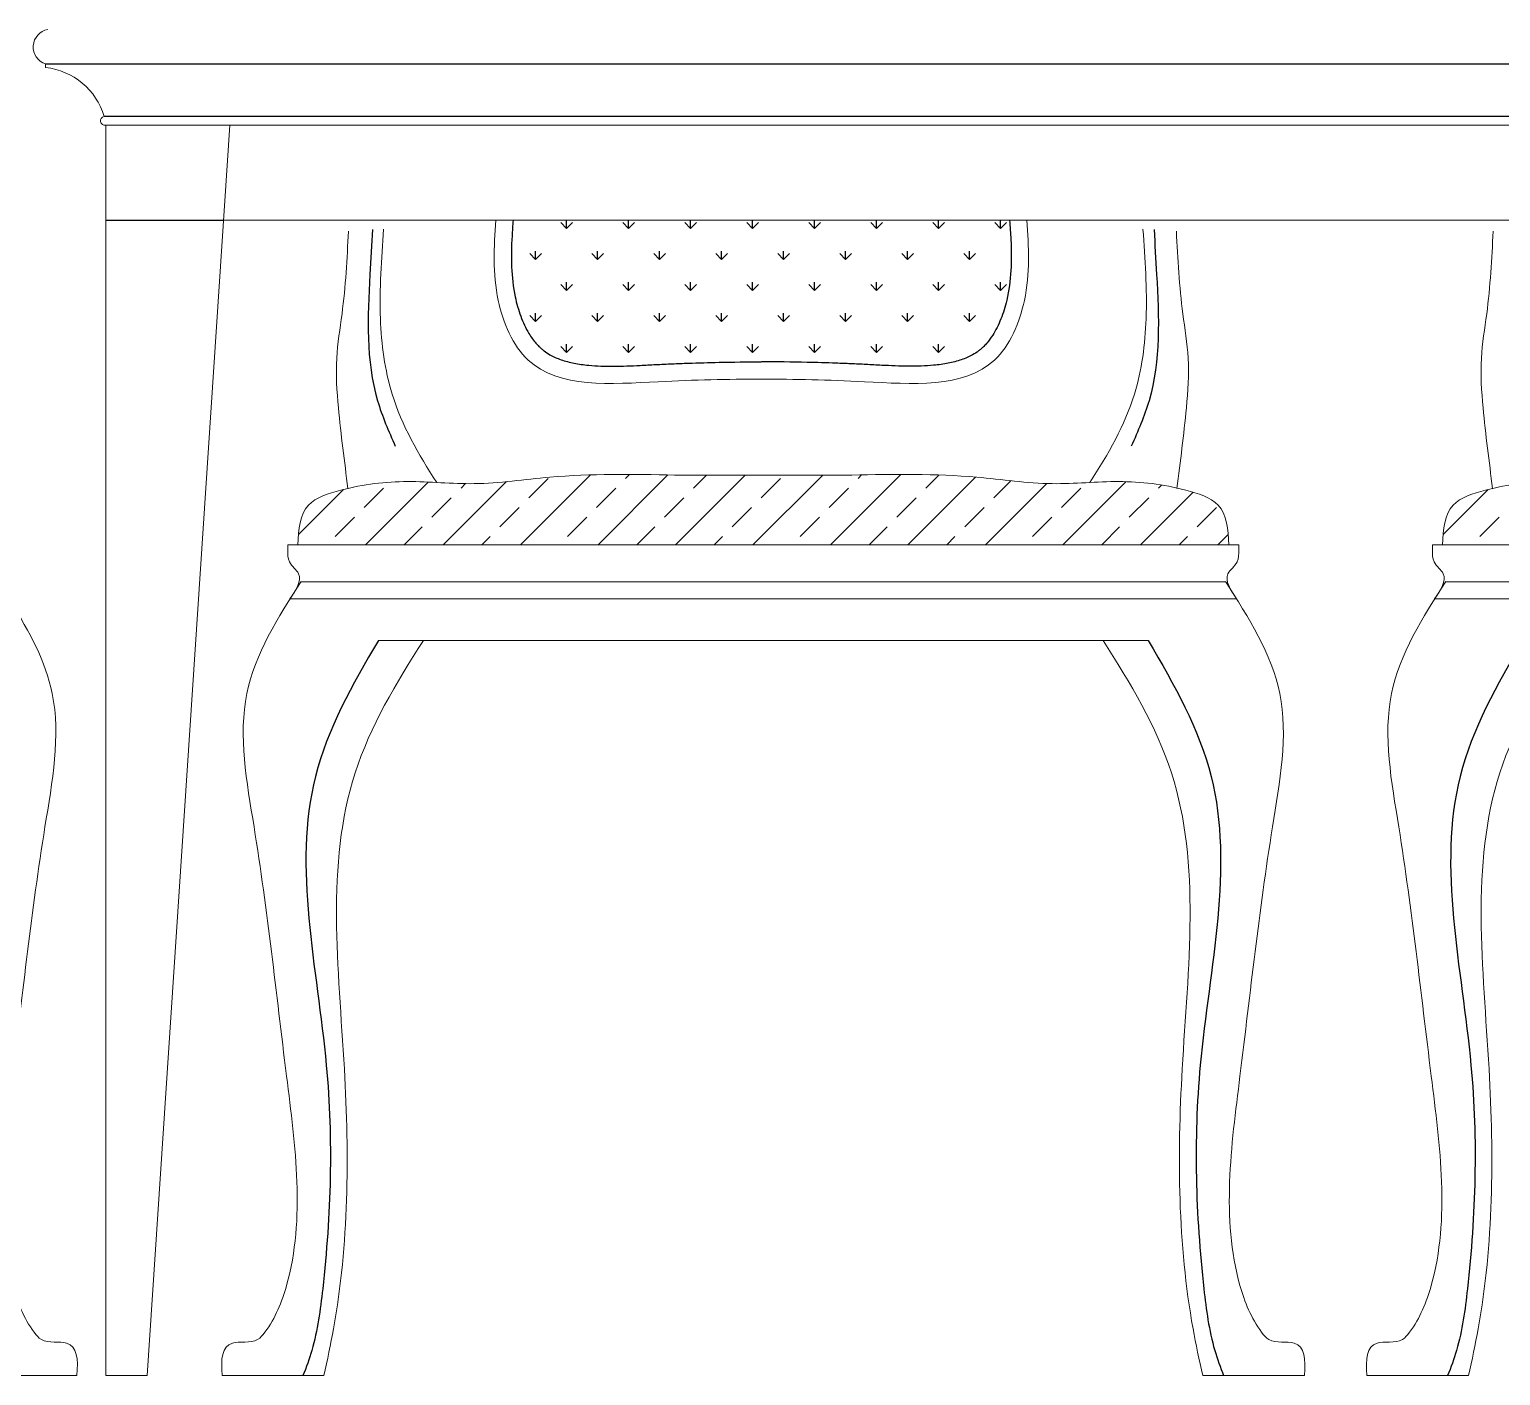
# Model space of a CAD drawing. Header units: centimetres. Extents: x 9109 to 11790, y 5972 to 7143.
# Drawn here: x 9698 to 10550, y 5972 to 6752 of the extents above; entities that cross this region are included whole.
import ezdxf

# ---------------------------------------------------------------- set-up
doc = ezdxf.new("R2010")
doc.units = ezdxf.units.CM
doc.layers.add('家具内线', color=8, linetype='Continuous')
doc.layers.add('家具外线', color=7, linetype='Continuous', lineweight=20)

# ---------------------------------------------------------------- blocks, each defined once
blk = doc.blocks.new('MK-JJ-0634')
at = {"layer": '家具内线', "ltscale": 500}
for p, q in [((-99822.79, 54106.11), (-98337.44, 54106.11)), ((-98371.41, 54075.65), (-99788.83, 54075.65)), ((-99787.95, 54015.54), (-99719.63, 54015.54)), ((-99520.87, 54010.81), (-99524.24, 54014.18)), ((-99520.87, 54010.81), (-99517.51, 54014.18)), ((-99520.86, 54010.84), (-99520.86, 54015.54)), ((-99484.95, 54010.81), (-99488.32, 54014.18)), ((-99484.95, 54010.81), (-99481.58, 54014.18)), ((-99484.94, 54010.84), (-99484.94, 54015.54)), ((-99449.03, 54010.81), (-99452.4, 54014.18)), ((-99449.03, 54010.81), (-99445.66, 54014.18)), ((-99449.02, 54010.84), (-99449.02, 54015.54)), ((-99413.11, 54010.81), (-99416.48, 54014.18)), ((-99413.11, 54010.81), (-99409.74, 54014.18)), ((-99413.1, 54010.84), (-99413.1, 54015.54)), ((-99377.19, 54010.81), (-99380.56, 54014.18)), ((-99377.19, 54010.81), (-99373.82, 54014.18)), ((-99377.18, 54010.84), (-99377.18, 54015.54)), ((-99341.27, 54010.81), (-99344.64, 54014.18)), ((-99341.27, 54010.81), (-99337.9, 54014.18)), ((-99341.26, 54010.84), (-99341.26, 54015.54)), ((-99305.35, 54010.81), (-99308.71, 54014.18)), ((-99305.35, 54010.81), (-99301.98, 54014.18)), ((-99305.34, 54010.84), (-99305.34, 54015.54)), ((-99269.43, 54010.81), (-99272.79, 54014.18)), ((-99269.43, 54010.81), (-99266.06, 54014.18)), ((-99269.42, 54010.84), (-99269.42, 54015.54)), ((-99538.82, 53992.88), (-99538.82, 53997.65)), ((-99502.9, 53992.88), (-99502.9, 53997.65)), ((-99466.98, 53992.88), (-99466.98, 53997.65)), ((-99431.06, 53992.88), (-99431.06, 53997.65)), ((-99395.14, 53992.88), (-99395.14, 53997.65)), ((-99359.22, 53992.88), (-99359.22, 53997.65)), ((-99323.3, 53992.88), (-99323.3, 53997.65)), ((-99287.38, 53992.88), (-99287.38, 53997.65)), ((-99538.83, 53992.85), (-99542.2, 53996.22)), ((-99538.83, 53992.85), (-99535.47, 53996.22)), ((-99502.91, 53992.85), (-99506.28, 53996.22)), ((-99502.91, 53992.85), (-99499.54, 53996.22)), ((-99466.99, 53992.85), (-99470.36, 53996.22)), ((-99466.99, 53992.85), (-99463.62, 53996.22)), ((-99431.07, 53992.85), (-99434.44, 53996.22)), ((-99431.07, 53992.85), (-99427.7, 53996.22)), ((-99395.15, 53992.85), (-99398.52, 53996.22)), ((-99395.15, 53992.85), (-99391.78, 53996.22)), ((-99359.23, 53992.85), (-99362.6, 53996.22)), ((-99359.23, 53992.85), (-99355.86, 53996.22)), ((-99323.31, 53992.85), (-99326.67, 53996.22)), ((-99323.31, 53992.85), (-99319.94, 53996.22)), ((-99287.39, 53992.85), (-99290.75, 53996.22)), ((-99287.39, 53992.85), (-99284.02, 53996.22)), ((-99520.87, 53974.89), (-99524.24, 53978.26)), ((-99520.87, 53974.89), (-99517.51, 53978.26)), ((-99520.86, 53974.92), (-99520.86, 53979.69)), ((-99484.95, 53974.89), (-99488.32, 53978.26)), ((-99484.95, 53974.89), (-99481.58, 53978.26)), ((-99484.94, 53974.92), (-99484.94, 53979.69)), ((-99449.03, 53974.89), (-99452.4, 53978.26)), ((-99449.03, 53974.89), (-99445.66, 53978.26)), ((-99449.02, 53974.92), (-99449.02, 53979.69)), ((-99413.11, 53974.89), (-99416.48, 53978.26)), ((-99413.11, 53974.89), (-99409.74, 53978.26)), ((-99413.1, 53974.92), (-99413.1, 53979.69)), ((-99377.19, 53974.89), (-99380.56, 53978.26)), ((-99377.19, 53974.89), (-99373.82, 53978.26)), ((-99377.18, 53974.92), (-99377.18, 53979.69)), ((-99341.27, 53974.89), (-99344.64, 53978.26)), ((-99341.27, 53974.89), (-99337.9, 53978.26)), ((-99341.26, 53974.92), (-99341.26, 53979.69)), ((-99305.35, 53974.89), (-99308.71, 53978.26)), ((-99305.35, 53974.89), (-99301.98, 53978.26)), ((-99305.34, 53974.92), (-99305.34, 53979.69)), ((-99269.43, 53974.89), (-99272.79, 53978.26)), ((-99269.43, 53974.89), (-99266.06, 53978.26)), ((-99269.42, 53974.92), (-99269.42, 53979.69)), ((-99538.83, 53956.93), (-99542.2, 53960.3)), ((-99538.83, 53956.93), (-99535.47, 53960.3)), ((-99538.82, 53956.96), (-99538.82, 53961.73)), ((-99502.91, 53956.93), (-99506.28, 53960.3)), ((-99502.91, 53956.93), (-99499.54, 53960.3)), ((-99502.9, 53956.96), (-99502.9, 53961.73)), ((-99466.99, 53956.93), (-99470.36, 53960.3)), ((-99466.99, 53956.93), (-99463.62, 53960.3)), ((-99466.98, 53956.96), (-99466.98, 53961.73)), ((-99431.07, 53956.93), (-99434.44, 53960.3)), ((-99431.07, 53956.93), (-99427.7, 53960.3)), ((-99431.06, 53956.96), (-99431.06, 53961.73)), ((-99395.15, 53956.93), (-99398.52, 53960.3)), ((-99395.15, 53956.93), (-99391.78, 53960.3)), ((-99395.14, 53956.96), (-99395.14, 53961.73)), ((-99359.23, 53956.93), (-99362.6, 53960.3)), ((-99359.23, 53956.93), (-99355.86, 53960.3)), ((-99359.22, 53956.96), (-99359.22, 53961.73)), ((-99323.31, 53956.93), (-99326.67, 53960.3)), ((-99323.31, 53956.93), (-99319.94, 53960.3)), ((-99323.3, 53956.96), (-99323.3, 53961.73)), ((-99287.39, 53956.93), (-99290.75, 53960.3)), ((-99287.39, 53956.93), (-99284.02, 53960.3)), ((-99287.38, 53956.96), (-99287.38, 53961.73)), ((-99520.87, 53938.97), (-99524.24, 53942.34)), ((-99520.87, 53938.97), (-99517.51, 53942.34)), ((-99520.86, 53939), (-99520.86, 53943.76)), ((-99484.95, 53938.97), (-99488.32, 53942.34)), ((-99484.95, 53938.97), (-99481.58, 53942.34)), ((-99484.94, 53939), (-99484.94, 53943.76)), ((-99449.03, 53938.97), (-99452.4, 53942.34)), ((-99449.03, 53938.97), (-99445.66, 53942.34)), ((-99449.02, 53939), (-99449.02, 53943.76)), ((-99413.11, 53938.97), (-99416.48, 53942.34)), ((-99413.11, 53938.97), (-99409.74, 53942.34)), ((-99413.1, 53939), (-99413.1, 53943.76)), ((-99377.19, 53938.97), (-99380.56, 53942.34)), ((-99377.19, 53938.97), (-99373.82, 53942.34)), ((-99377.18, 53939), (-99377.18, 53943.76)), ((-99341.27, 53938.97), (-99344.64, 53942.34)), ((-99341.27, 53938.97), (-99337.9, 53942.34)), ((-99341.26, 53939), (-99341.26, 53943.76)), ((-99305.35, 53938.97), (-99308.71, 53942.34)), ((-99305.35, 53938.97), (-99301.98, 53942.34)), ((-99305.34, 53939), (-99305.34, 53943.76)), ((-99637.38, 53827.48), (-99601.02, 53863.84)), ((-99592.48, 53827.48), (-99555.95, 53864.01)), ((-99582.07, 53860.34), (-99579.5, 53862.91)), ((-99547.58, 53827.48), (-99507.05, 53868.01)), ((-99542.78, 53854.73), (-99531.56, 53865.95)), ((-99502.68, 53827.48), (-99462.19, 53867.97)), ((-99486.66, 53865.95), (-99484.35, 53868.26)), ((-99457.77, 53827.48), (-99417.36, 53867.89)), ((-99447.37, 53860.34), (-99439.81, 53867.89)), ((-99412.87, 53827.48), (-99372.46, 53867.89)), ((-99408.08, 53854.73), (-99396.85, 53865.95)), ((-99367.97, 53827.48), (-99327.19, 53868.27)), ((-99351.95, 53865.95), (-99349.91, 53868)), ((-99323.07, 53827.48), (-99283.85, 53866.71)), ((-99312.66, 53860.34), (-99305.05, 53867.96)), ((-99278.17, 53827.48), (-99242.68, 53862.97)), ((-99273.38, 53854.73), (-99263.52, 53864.58)), ((-99233.27, 53827.48), (-99196.67, 53864.08)), ((-99177.96, 53860.34), (-99176.18, 53862.12)), ((-99676.3, 53833.46), (-99650.22, 53859.54)), ((-99638.2, 53849.11), (-99626.97, 53860.34)), ((-99598.91, 53843.5), (-99587.68, 53854.73)), ((-99503.49, 53849.11), (-99492.27, 53860.34)), ((-99464.21, 53843.5), (-99452.98, 53854.73)), ((-99368.79, 53849.11), (-99357.57, 53860.34)), ((-99329.5, 53843.5), (-99318.28, 53854.73)), ((-99234.09, 53849.11), (-99222.86, 53860.34)), ((-99194.8, 53843.5), (-99183.57, 53854.73)), ((-99188.37, 53827.48), (-99157.84, 53858.01)), ((-99012.99, 53833.46), (-98986.91, 53859.54)), ((-99559.62, 53837.89), (-99548.4, 53849.11)), ((-99424.92, 53837.89), (-99413.69, 53849.11)), ((-99290.21, 53837.89), (-99278.99, 53849.11)), ((-99155.51, 53837.89), (-99144.28, 53849.11)), ((-99655.04, 53832.28), (-99643.81, 53843.5)), ((-99614.93, 53827.48), (-99604.52, 53837.89)), ((-99520.33, 53832.28), (-99509.11, 53843.5)), ((-99480.23, 53827.48), (-99469.82, 53837.89)), ((-99385.63, 53832.28), (-99374.4, 53843.5)), ((-99345.52, 53827.48), (-99335.11, 53837.89)), ((-99250.92, 53832.28), (-99239.7, 53843.5)), ((-99210.82, 53827.48), (-99200.41, 53837.89)), ((-98991.72, 53832.28), (-98980.5, 53843.5)), ((-99570.03, 53827.48), (-99565.23, 53832.28)), ((-99435.32, 53827.48), (-99430.53, 53832.28)), ((-99300.62, 53827.48), (-99295.83, 53832.28)), ((-99165.92, 53827.48), (-99161.12, 53832.28)), ((-99143.47, 53827.48), (-99137.51, 53833.43))]:
    blk.add_line(p, q, dxfattribs=at)
for points, knots in [([(-99551.92, 54015.54), (-99552.14, 54012.47), (-99552.35, 54009.43), (-99552.84, 54000.33), (-99552.99, 53994.36), (-99552.51, 53982.63), (-99551.89, 53976.88), (-99549.87, 53967.36), (-99548.79, 53963.56), (-99546.13, 53956.37), (-99544.55, 53952.99), (-99541.48, 53947.85), (-99540.09, 53945.91), (-99538.09, 53943.6), (-99537.53, 53943.01), (-99536.49, 53941.97), (-99536, 53941.52), (-99534.99, 53940.65), (-99534.47, 53940.23), (-99532.86, 53939.03), (-99531.73, 53938.29), (-99528.56, 53936.5), (-99526.4, 53935.55), (-99521.73, 53933.92), (-99519.2, 53933.26), (-99513.84, 53932.19), (-99511.01, 53931.8), (-99503.47, 53931.09), (-99498.6, 53930.94), (-99488.58, 53930.99), (-99483.42, 53931.2), (-99475.23, 53931.6), (-99472.22, 53931.76), (-99467.62, 53932), (-99466.02, 53932.08), (-99462.85, 53932.23), (-99461.28, 53932.3), (-99456.59, 53932.5), (-99453.51, 53932.62), (-99444.36, 53932.94), (-99438.39, 53933.1), (-99424.31, 53933.39), (-99416.25, 53933.49), (-99408.11, 53933.55)], [506.624873, 506.624873, 506.624873, 506.624873, 515.943672, 515.943672, 534.814543, 534.814543, 553.685415, 553.685415, 566.237541, 566.237541, 578.789667, 578.789667, 587.752243, 587.752243, 591.086932, 591.086932, 593.946777, 593.946777, 596.806622, 596.806622, 602.526313, 602.526313, 611.870326, 611.870326, 621.21434, 621.21434, 630.558353, 630.558353, 645.025039, 645.025039, 659.491725, 659.491725, 667.873146, 667.873146, 672.354988, 672.354988, 676.836831, 676.836831, 685.800515, 685.800515, 703.727885, 703.727885, 728.504077, 728.504077, 728.504077, 728.504077]), ([(-99264.15, 54015.54), (-99263.88, 54011.73), (-99263.63, 54007.97), (-99263.17, 53998.19), (-99263.09, 53992.25), (-99263.76, 53980.58), (-99264.5, 53974.84), (-99266.73, 53965.45), (-99267.86, 53961.8), (-99270.59, 53954.93), (-99272.2, 53951.73), (-99275.03, 53947.26), (-99276.15, 53945.75), (-99277.9, 53943.69), (-99278.52, 53943.03), (-99279.62, 53941.94), (-99280.12, 53941.48), (-99281.14, 53940.6), (-99281.67, 53940.18), (-99283.29, 53938.97), (-99284.44, 53938.23), (-99287.64, 53936.44), (-99289.81, 53935.49), (-99294.52, 53933.87), (-99297.05, 53933.21), (-99302.44, 53932.16), (-99305.3, 53931.77), (-99312.87, 53931.07), (-99317.75, 53930.93), (-99327.81, 53931), (-99332.99, 53931.21), (-99341.26, 53931.62), (-99344.33, 53931.79), (-99350.37, 53932.1), (-99353.3, 53932.23), (-99359.09, 53932.48), (-99361.94, 53932.6), (-99370.43, 53932.9), (-99375.97, 53933.06), (-99390.37, 53933.38), (-99399.12, 53933.48), (-99407.96, 53933.55)], [506.62489, 506.62489, 506.62489, 506.62489, 518.189853, 518.189853, 537.052268, 537.052268, 555.914683, 555.914683, 568.120153, 568.120153, 580.325623, 580.325623, 587.466989, 587.466989, 591.149696, 591.149696, 594.038363, 594.038363, 596.927031, 596.927031, 602.704365, 602.704365, 612.073334, 612.073334, 621.442303, 621.442303, 630.811271, 630.811271, 645.312405, 645.312405, 659.813539, 659.813539, 668.379464, 668.379464, 676.67719, 676.67719, 684.974916, 684.974916, 701.570369, 701.570369, 728.504077, 728.504077, 728.504077, 728.504077]), ([(-99633.36, 54010.22), (-99633.8, 54001.56), (-99635.85, 53968.1), (-99637.67, 53924.52), (-99623.99, 53893.29), (-99620.18, 53884.59)], [433.0057, 433.0057, 433.0057, 433.0057, 458.743831, 532.075239, 560.351694, 560.351694, 560.351694, 560.351694]), ([(-99180.45, 54010.18), (-99180.01, 54001.53), (-99177.96, 53968.09), (-99176.15, 53924.52), (-99189.83, 53893.29), (-99193.64, 53884.59)], [433.046176, 433.046176, 433.046176, 433.046176, 458.743831, 532.075239, 560.351694, 560.351694, 560.351694, 560.351694]), ([(-99629.94, 53772.07), (-99645.12, 53746.42), (-99687.17, 53670.98), (-99654.28, 53537.38), (-99657.85, 53427.52), (-99665.83, 53367.05), (-99671.73, 53350.91), (-99673.69, 53346.11)], [10.262476, 10.262476, 10.262476, 10.262476, 97.307595, 264.750805, 394.444836, 430.551429, 446.105096, 446.105096, 446.105096, 446.105096]), ([(-99183.87, 53772.07), (-99168.7, 53746.42), (-99126.65, 53670.98), (-99159.54, 53537.38), (-99155.97, 53427.52), (-99147.99, 53367.05), (-99142.09, 53350.91), (-99140.13, 53346.11)], [10.262476, 10.262476, 10.262476, 10.262476, 97.307595, 264.750805, 394.444836, 430.551429, 446.105096, 446.105096, 446.105096, 446.105096]), ([(-98966.63, 53772.07), (-98981.8, 53746.42), (-99023.85, 53670.98), (-98990.96, 53537.38), (-98994.54, 53427.52), (-99002.51, 53367.05), (-99008.42, 53350.91), (-99010.38, 53346.11)], [10.262476, 10.262476, 10.262476, 10.262476, 97.307595, 264.750805, 394.444836, 430.551429, 446.105096, 446.105096, 446.105096, 446.105096])]:
    blk.add_open_spline(points, degree=3, knots=knots, dxfattribs=at)
at = {"layer": '家具外线'}
for p, q in [((-99822.79, 54104.01), (-99822.79, 54106.11)), ((-99787.95, 54070.56), (-98372.29, 54070.56)), ((-99787.95, 54070.56), (-99787.95, 54015.54)), ((-99715.99, 54070.56), (-99763.84, 53346.11)), ((-99787.95, 54015.54), (-99787.95, 53346.11)), ((-99719.63, 54015.54), (-98440.61, 54015.54)), ((-99458.26, 53867.89), (-99355.56, 53867.89)), ((-99682.49, 53827.48), (-99131.33, 53827.48)), ((-99019.18, 53827.48), (-98468.01, 53827.48)), ((-99674.87, 53806.09), (-99138.95, 53806.09)), ((-99011.56, 53806.09), (-98475.63, 53806.09)), ((-99681.18, 53796.11), (-99132.64, 53796.11)), ((-99017.87, 53796.11), (-98469.32, 53796.11)), ((-99629.94, 53772.07), (-99183.87, 53772.07)), ((-99804.7, 53346.11), (-99863.61, 53346.11)), ((-99787.95, 53346.11), (-99763.84, 53346.11)), ((-99720.44, 53346.11), (-99661.53, 53346.11)), ((-99152.29, 53346.11), (-99093.38, 53346.11)), ((-99057.13, 53346.11), (-98998.22, 53346.11))]:
    blk.add_line(p, q, dxfattribs=at)
for centre, radius, start, end in [((-99819.62, 54115.94), 10.33, 100.29017, 252.12784), ((-99827.01, 54064.45), 39.79, 16.34874, 83.91636), ((-99788.39, 54073.1), 2.58, 99.79408, 279.79408)]:
    blk.add_arc(centre, radius, start, end, dxfattribs=at)
for points, knots in [([(-99561.95, 54015.54), (-99563.04, 54000.15), (-99564.4, 53971.87), (-99541.01, 53916.77), (-99470.89, 53922.6), (-99427.58, 53923.41), (-99408.04, 53923.55)], [507.338789, 507.338789, 507.338789, 507.338789, 553.686663, 592.311763, 668.773506, 728.504077, 728.504077, 728.504077, 728.504077]), ([(-99254.13, 54015.54), (-99253.04, 54000.15), (-99251.68, 53971.87), (-99275.06, 53916.77), (-99345.18, 53922.6), (-99388.49, 53923.41), (-99408.04, 53923.55)], [507.338789, 507.338789, 507.338789, 507.338789, 553.686663, 592.311763, 668.773506, 728.504077, 728.504077, 728.504077, 728.504077]), ([(-99626.92, 54010.33), (-99628.17, 53993.12), (-99630.44, 53961), (-99623.76, 53909.42), (-99606.76, 53879.92), (-99596.14, 53863.6)], [518.798653, 518.798653, 518.798653, 518.798653, 570.415761, 614.623807, 672.188428, 672.188428, 672.188428, 672.188428]), ([(-99186.9, 54010.33), (-99185.65, 53993.12), (-99183.38, 53961), (-99190.05, 53909.42), (-99207.06, 53879.92), (-99217.68, 53863.6)], [518.798608, 518.798608, 518.798608, 518.798608, 570.415761, 614.623807, 672.188428, 672.188428, 672.188428, 672.188428]), ([(-99676.61, 53827.48), (-99676.35, 53836.48), (-99674.76, 53852.34), (-99644.97, 53861.73), (-99613.48, 53865.65), (-99572.51, 53861.1), (-99521.28, 53869.07), (-99482.44, 53868.34), (-99458.26, 53867.89)], [4.006057, 4.006057, 4.006057, 4.006057, 28.148004, 48.809139, 87.827578, 126.545663, 170.396848, 242.810195, 242.810195, 242.810195, 242.810195]), ([(-99137.21, 53827.48), (-99137.47, 53836.48), (-99139.06, 53852.34), (-99168.85, 53861.73), (-99200.34, 53865.65), (-99241.31, 53861.1), (-99292.54, 53869.07), (-99331.38, 53868.34), (-99355.56, 53867.89)], [4.006057, 4.006057, 4.006057, 4.006057, 28.148004, 48.809139, 87.827578, 126.545663, 170.396848, 242.810195, 242.810195, 242.810195, 242.810195]), ([(-99013.3, 53827.48), (-99013.04, 53836.48), (-99011.44, 53852.34), (-98981.66, 53861.73), (-98950.16, 53865.65), (-98909.19, 53861.1), (-98857.96, 53869.07), (-98819.13, 53868.34), (-98794.95, 53867.89)], [4.006057, 4.006057, 4.006057, 4.006057, 28.148004, 48.809139, 87.827578, 126.545663, 170.396848, 242.810195, 242.810195, 242.810195, 242.810195]), ([(-99681.18, 53796.11), (-99677.68, 53801.34), (-99672.22, 53809.49), (-99682.53, 53816.62), (-99682.5, 53823.17), (-99682.49, 53826.54), (-99682.49, 53827.48)], [0, 0, 0, 0, 15.422531, 24.039915, 31.209122, 34.038497, 34.038497, 34.038497, 34.038497]), ([(-99132.64, 53796.11), (-99136.14, 53801.34), (-99141.6, 53809.49), (-99131.29, 53816.62), (-99131.32, 53823.17), (-99131.33, 53826.54), (-99131.33, 53827.48)], [0, 0, 0, 0, 15.422531, 24.039915, 31.209122, 34.038497, 34.038497, 34.038497, 34.038497]), ([(-99017.87, 53796.11), (-99014.37, 53801.34), (-99008.91, 53809.49), (-99019.22, 53816.62), (-99019.18, 53823.17), (-99019.18, 53826.54), (-99019.18, 53827.48)], [0, 0, 0, 0, 15.422531, 24.039915, 31.209122, 34.038497, 34.038497, 34.038497, 34.038497]), ([(-99674.78, 53806.23), (-99688.14, 53785.24), (-99715.87, 53741.66), (-99696.74, 53639.88), (-99685.14, 53529.47), (-99670.77, 53426.76), (-99690.31, 53377.59), (-99701.5, 53364), (-99720.17, 53368.27), (-99721.34, 53355.53), (-99720.44, 53346.11)], [0, 0, 0, 0, 72.037933, 149.539069, 295.081126, 416.392002, 446.341751, 452.259291, 467.057289, 489.304589, 489.304589, 489.304589, 489.304589]), ([(-99139.04, 53806.23), (-99125.68, 53785.24), (-99097.94, 53741.66), (-99117.08, 53639.88), (-99128.68, 53529.47), (-99143.05, 53426.76), (-99123.51, 53377.59), (-99112.32, 53364), (-99093.65, 53368.27), (-99092.48, 53355.53), (-99093.38, 53346.11)], [0, 0, 0, 0, 72.037933, 149.539069, 295.081126, 416.392002, 446.341751, 452.259291, 467.057289, 489.304589, 489.304589, 489.304589, 489.304589]), ([(-99011.47, 53806.23), (-99024.83, 53785.24), (-99052.56, 53741.66), (-99033.42, 53639.88), (-99021.83, 53529.47), (-99007.46, 53426.76), (-99027, 53377.59), (-99038.18, 53364), (-99056.85, 53368.27), (-99058.02, 53355.53), (-99057.13, 53346.11)], [0, 0, 0, 0, 72.037933, 149.539069, 295.081126, 416.392002, 446.341751, 452.259291, 467.057289, 489.304589, 489.304589, 489.304589, 489.304589]), ([(-99842.75, 53794.16), (-99832.2, 53777.13), (-99810.16, 53736.9), (-99828.41, 53639.88), (-99840, 53529.47), (-99854.37, 53426.76), (-99834.83, 53377.59), (-99823.65, 53364), (-99804.98, 53368.27), (-99803.81, 53355.53), (-99804.7, 53346.11)], [13.792869, 13.792869, 13.792869, 13.792869, 72.037933, 149.539069, 295.081126, 416.392002, 446.341751, 452.259291, 467.057289, 489.304589, 489.304589, 489.304589, 489.304589]), ([(-99603.83, 53772.07), (-99619.76, 53747.26), (-99664.4, 53672.49), (-99646.34, 53529.58), (-99647.18, 53413.32), (-99659.49, 53355.15), (-99661.53, 53346.11)], [15.431403, 15.431403, 15.431403, 15.431403, 102.007901, 273.631252, 424.354883, 452.127999, 452.127999, 452.127999, 452.127999]), ([(-99209.99, 53772.07), (-99194.06, 53747.26), (-99149.42, 53672.49), (-99167.48, 53529.58), (-99166.64, 53413.32), (-99154.33, 53355.15), (-99152.29, 53346.11)], [15.431403, 15.431403, 15.431403, 15.431403, 102.007901, 273.631252, 424.354883, 452.127999, 452.127999, 452.127999, 452.127999]), ([(-98940.52, 53772.07), (-98956.44, 53747.26), (-99001.09, 53672.49), (-98983.02, 53529.58), (-98983.87, 53413.32), (-98996.18, 53355.15), (-98998.22, 53346.11)], [15.431403, 15.431403, 15.431403, 15.431403, 102.007901, 273.631252, 424.354883, 452.127999, 452.127999, 452.127999, 452.127999])]:
    blk.add_open_spline(points, degree=3, knots=knots, dxfattribs=at)
for points in [[(-99647.28, 54009.18), (-99651.02, 53961.31), (-99654.11, 53935.63), (-99653.08, 53906.87), (-99647.59, 53860.16)], [(-99167.55, 54009.18), (-99163.8, 53961.31), (-99160.71, 53935.63), (-99161.74, 53906.87), (-99167.23, 53860.16)], [(-98983.96, 54009.18), (-98987.71, 53961.31), (-98990.8, 53935.63), (-98989.77, 53906.87), (-98984.28, 53860.16)]]:
    blk.add_spline(points, degree=3, dxfattribs=at)

msp = doc.modelspace()

# ---------------------------------------------------------------- block references
at = {"layer": '家具外线'}
msp.add_blockref('MK-JJ-0634', (109529.92, -47374.19), dxfattribs=at)

doc.saveas('drawing.dxf')
